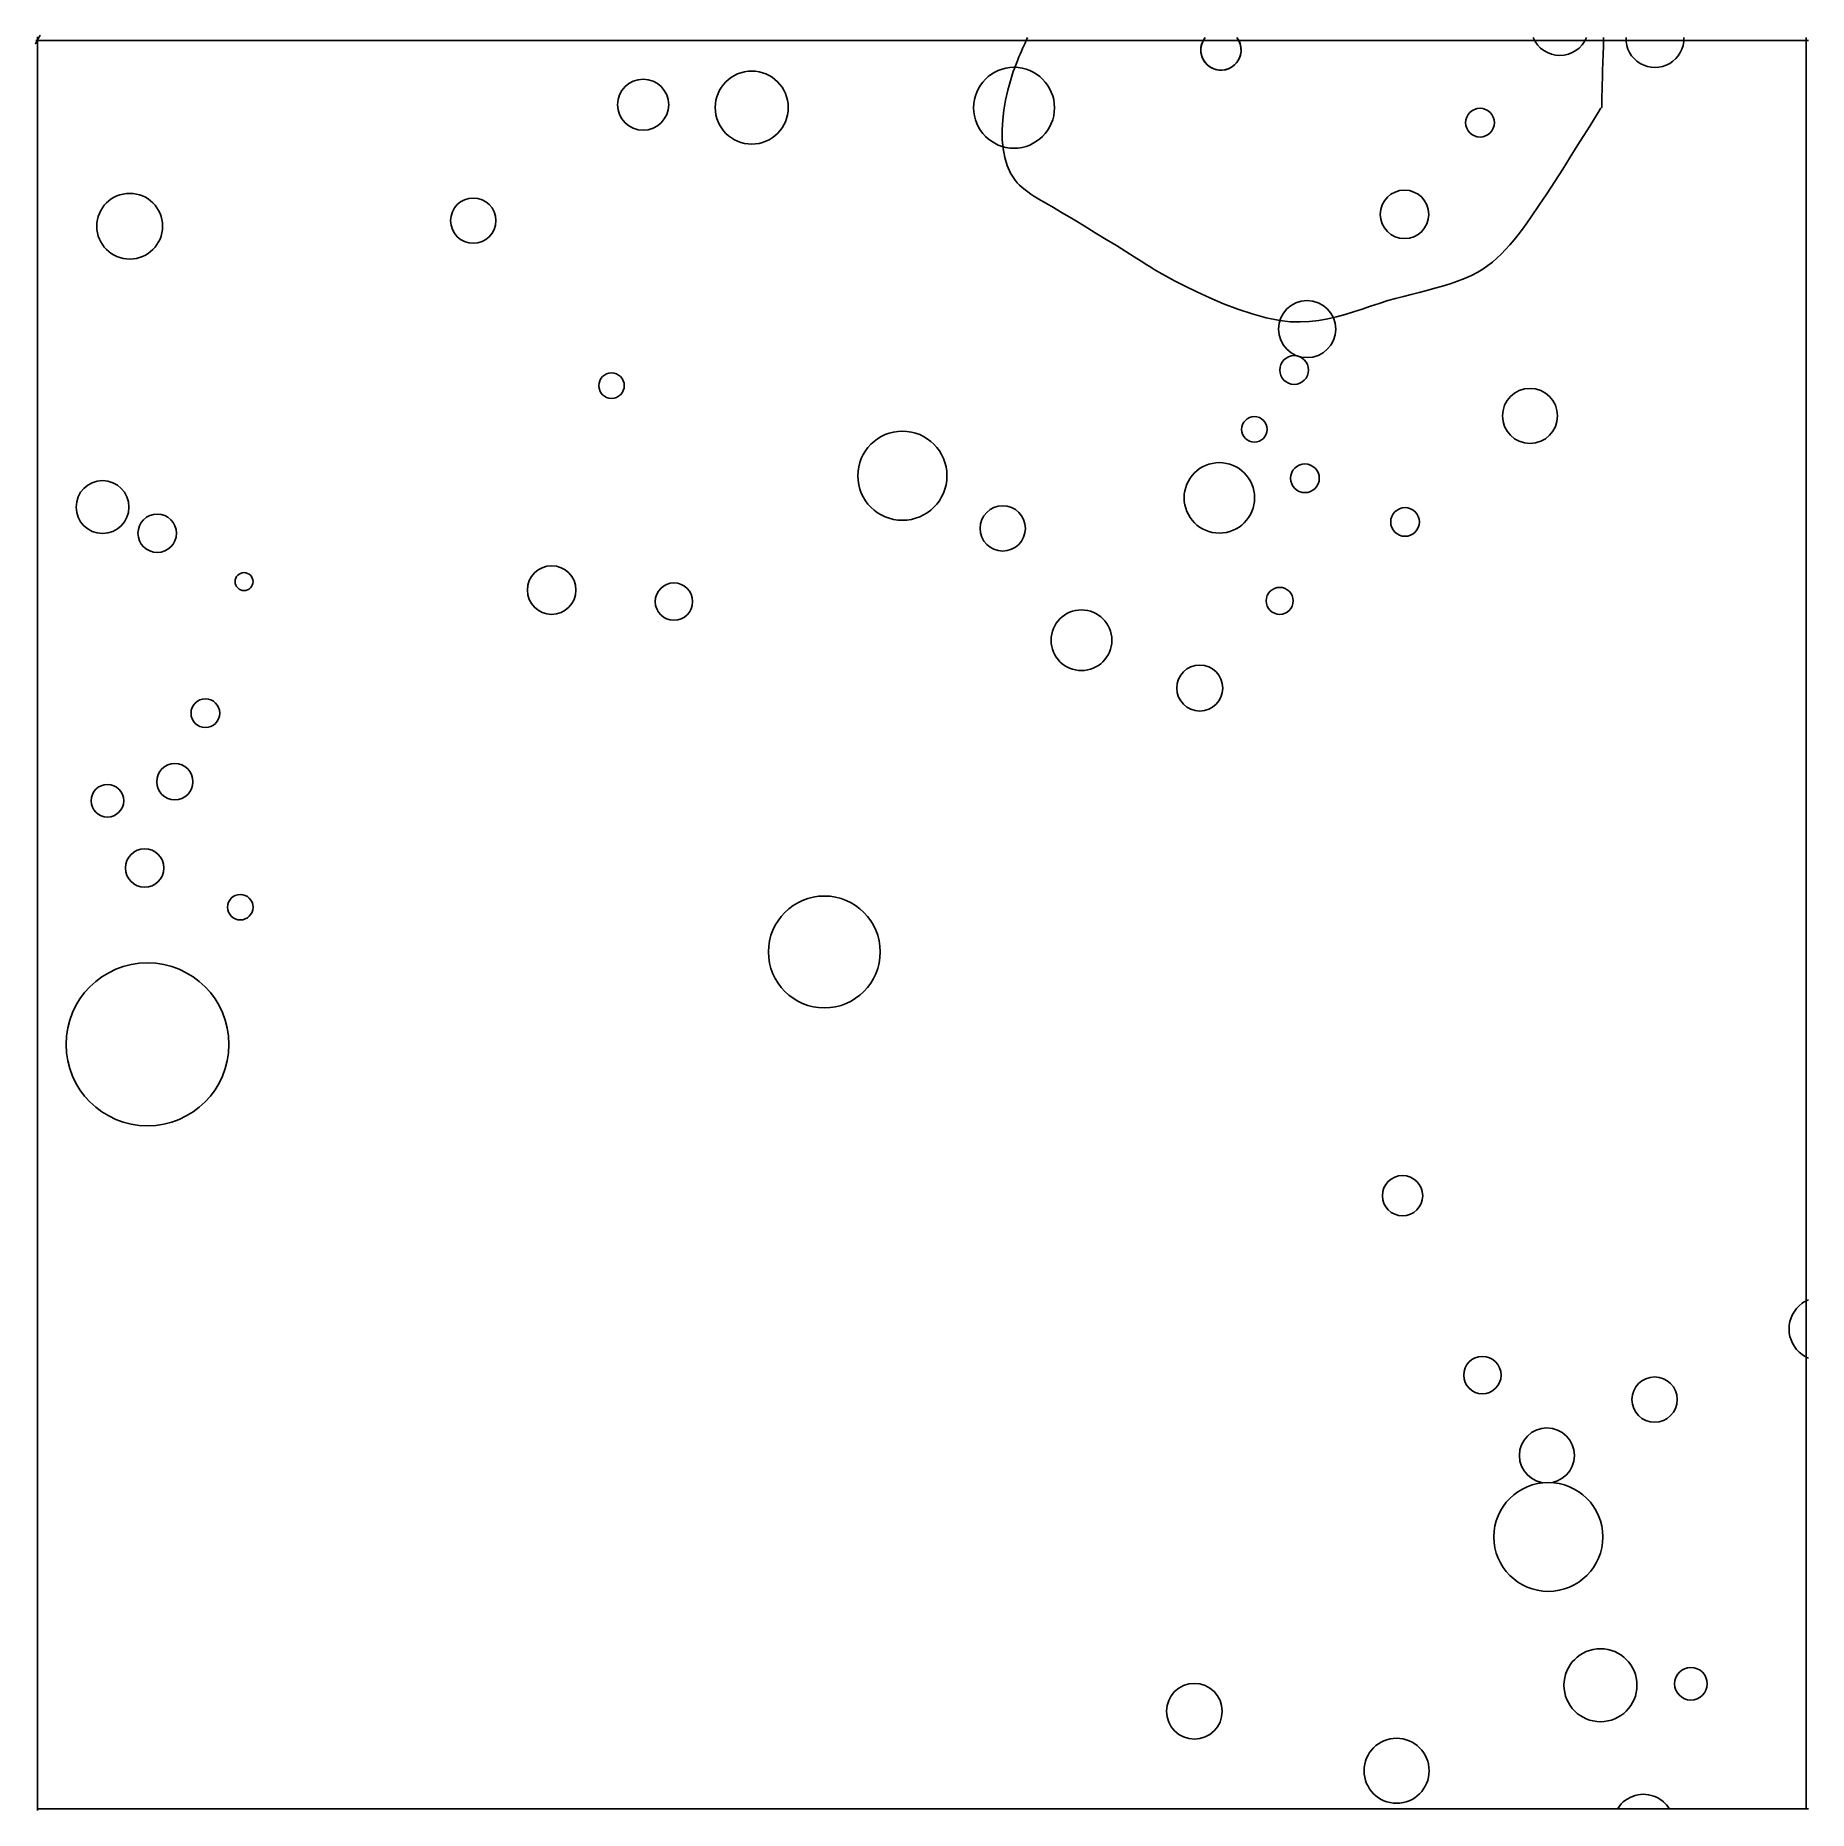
# Model space of a CAD drawing. Extents: x 10.039 to 11.025, y 2.548 to 3.536.
import ezdxf

# ---------------------------------------------------------------- set-up
doc = ezdxf.new("R2010")
doc.units = 0
for name, color, linetype in [('LAYER1', 7, 'CONTINUOUS'), ('LAYER10', 1, 'CONTINUOUS'), ('LAYER12', 5, 'CONTINUOUS')]:
    doc.layers.add(name, color=color, linetype=linetype)

msp = doc.modelspace()

# ---------------------------------------------------------------- linework, layer by layer
at = {"layer": 'LAYER1', "color": 7, "linetype": 'CONTINUOUS'}
for points in [[(10.0398, 3.5333), (10.0398, 3.5335), (10.0399, 3.5336), (10.04, 3.5337), (10.04, 3.5338), (10.0401, 3.5339), (10.0402, 3.534), (10.0402, 3.5342), (10.0403, 3.5343), (10.0403, 3.5344), (10.0404, 3.5345), (10.0404, 3.5345), (10.0405, 3.5346), (10.0406, 3.5348), (10.0407, 3.535), (10.0407, 3.5351), (10.0408, 3.5352), (10.0408, 3.5352), (10.0408, 3.5352), (10.0408, 3.5351), (10.0407, 3.5351), (10.0407, 3.535), (10.0406, 3.5349), (10.0405, 3.5348), (10.0405, 3.5346)], [(10.0405, 3.5346), (10.0405, 3.5347), (10.0405, 3.5347), (10.0406, 3.5348), (10.0406, 3.5348), (10.0406, 3.5348), (10.0406, 3.5349), (10.0406, 3.5349), (10.0407, 3.535), (10.0407, 3.535), (10.0407, 3.535), (10.0407, 3.5351), (10.0408, 3.5351), (10.0409, 3.5354), (10.041, 3.5356), (10.0411, 3.5357), (10.0411, 3.5358), (10.0411, 3.5358), (10.0411, 3.5358), (10.0411, 3.5357), (10.041, 3.5356), (10.041, 3.5355), (10.0409, 3.5354), (10.0408, 3.5353), (10.0408, 3.5351)], [(10.0386, 3.5312), (10.0386, 3.5312), (10.0386, 3.5313), (10.0387, 3.5313), (10.0387, 3.5314), (10.0387, 3.5314), (10.0387, 3.5315), (10.0387, 3.5315), (10.0388, 3.5315), (10.0388, 3.5316), (10.0388, 3.5316), (10.0388, 3.5316), (10.0388, 3.5317), (10.039, 3.5319), (10.0391, 3.5321), (10.0392, 3.5323), (10.0392, 3.5323), (10.0392, 3.5324), (10.0392, 3.5323), (10.0392, 3.5323), (10.0391, 3.5322), (10.0391, 3.5321), (10.039, 3.532), (10.0389, 3.5318), (10.0388, 3.5317)], [(10.0386, 3.5312), (10.0386, 3.5312), (10.0386, 3.5312), (10.0386, 3.5312), (10.0386, 3.5312), (10.0386, 3.5312), (10.0386, 3.5312), (10.0386, 3.5312), (10.0386, 3.5312), (10.0386, 3.5312), (10.0386, 3.5312), (10.0386, 3.5312), (10.0386, 3.5312), (10.0386, 3.5312), (10.0386, 3.5312), (10.0386, 3.5312), (10.0386, 3.5312), (10.0386, 3.5312), (10.0386, 3.5312), (10.0386, 3.5312), (10.0386, 3.5312), (10.0386, 3.5312), (10.0386, 3.5312), (10.0386, 3.5312), (10.0386, 3.5312)], [(10.0386, 3.5312), (10.0386, 3.5312), (10.0386, 3.5312), (10.0386, 3.5312), (10.0386, 3.5312), (10.0386, 3.5312), (10.0386, 3.5312), (10.0386, 3.5312), (10.0386, 3.5312), (10.0386, 3.5312), (10.0386, 3.5312), (10.0386, 3.5312), (10.0386, 3.5312), (10.0386, 3.5312), (10.0386, 3.5312), (10.0386, 3.5312), (10.0386, 3.5312), (10.0386, 3.5312), (10.0386, 3.5312), (10.0386, 3.5312), (10.0386, 3.5312), (10.0386, 3.5312), (10.0386, 3.5312), (10.0386, 3.5312), (10.0386, 3.5312)], [(10.0388, 3.5317), (10.0389, 3.5318), (10.039, 3.532), (10.0391, 3.5322), (10.0392, 3.5323), (10.0393, 3.5325), (10.0394, 3.5326), (10.0394, 3.5327), (10.0395, 3.5329), (10.0396, 3.533), (10.0396, 3.5331), (10.0397, 3.5332), (10.0398, 3.5333), (10.0399, 3.5335), (10.04, 3.5337), (10.04, 3.5338), (10.04, 3.5339), (10.0401, 3.5339), (10.0401, 3.5339), (10.04, 3.5338), (10.04, 3.5337), (10.0399, 3.5337), (10.0399, 3.5336), (10.0398, 3.5335), (10.0398, 3.5333)], [(10.0398, 3.5333), (10.0398, 3.5333), (10.0398, 3.5333), (10.0398, 3.5333), (10.0398, 3.5333), (10.0398, 3.5333), (10.0398, 3.5333), (10.0398, 3.5333), (10.0398, 3.5333), (10.0398, 3.5333), (10.0398, 3.5333), (10.0398, 3.5333), (10.0398, 3.5333), (10.0398, 3.5333), (10.0398, 3.5333), (10.0398, 3.5333), (10.0398, 3.5333), (10.0398, 3.5333), (10.0398, 3.5333), (10.0398, 3.5333), (10.0398, 3.5333), (10.0398, 3.5333), (10.0398, 3.5333), (10.0398, 3.5333), (10.0398, 3.5333)], [(10.0398, 3.5333), (10.0398, 3.5333), (10.0398, 3.5333), (10.0398, 3.5333), (10.0398, 3.5333), (10.0398, 3.5333), (10.0398, 3.5333), (10.0398, 3.5333), (10.0398, 3.5333), (10.0398, 3.5333), (10.0398, 3.5333), (10.0398, 3.5333), (10.0398, 3.5333), (10.0398, 3.5333), (10.0398, 3.5333), (10.0398, 3.5333), (10.0398, 3.5333), (10.0398, 3.5333), (10.0398, 3.5333), (10.0398, 3.5333), (10.0398, 3.5333), (10.0398, 3.5333), (10.0398, 3.5333), (10.0398, 3.5333), (10.0398, 3.5333)], [(10.0405, 3.5346), (10.0405, 3.5346), (10.0405, 3.5346), (10.0405, 3.5346), (10.0405, 3.5346), (10.0405, 3.5346), (10.0405, 3.5346), (10.0405, 3.5346), (10.0405, 3.5346), (10.0405, 3.5346), (10.0405, 3.5346), (10.0405, 3.5346), (10.0405, 3.5346), (10.0405, 3.5346), (10.0405, 3.5346), (10.0405, 3.5346), (10.0405, 3.5346), (10.0405, 3.5346), (10.0405, 3.5346), (10.0405, 3.5346), (10.0405, 3.5346), (10.0405, 3.5346), (10.0405, 3.5346), (10.0405, 3.5346), (10.0405, 3.5346)], [(10.0405, 3.5346), (10.0405, 3.5346), (10.0405, 3.5346), (10.0405, 3.5346), (10.0405, 3.5346), (10.0405, 3.5346), (10.0405, 3.5346), (10.0405, 3.5346), (10.0405, 3.5346), (10.0405, 3.5346), (10.0405, 3.5346), (10.0405, 3.5346), (10.0405, 3.5346), (10.0405, 3.5346), (10.0405, 3.5346), (10.0405, 3.5346), (10.0405, 3.5346), (10.0405, 3.5346), (10.0405, 3.5346), (10.0405, 3.5346), (10.0405, 3.5346), (10.0405, 3.5346), (10.0405, 3.5346), (10.0405, 3.5346), (10.0405, 3.5346)]]:
    msp.add_lwpolyline(points, dxfattribs=at)
for centre, radius in [((10.437, 3.4957), 0.0203), ((10.5829, 3.4956), 0.0225), ((10.3766, 3.4973), 0.0142), ((10.8421, 3.4873), 0.008), ((10.091, 3.4297), 0.0183), ((10.8001, 3.4363), 0.0135), ((10.2821, 3.4328), 0.0126), ((10.7459, 3.3725), 0.0159), ((10.7387, 3.3497), 0.008), ((10.359, 3.341), 0.0071), ((10.8699, 3.3242), 0.0153), ((10.7166, 3.3167), 0.0071), ((10.5208, 3.2909), 0.0248), ((10.6971, 3.2786), 0.0196), ((10.0759, 3.2735), 0.0147), ((10.7447, 3.2895), 0.008), ((10.1063, 3.2589), 0.0107), ((10.5766, 3.2616), 0.0126), ((10.8004, 3.2652), 0.008), ((10.3257, 3.2273), 0.0135), ((10.1546, 3.232), 0.005), ((10.3937, 3.2209), 0.0104), ((10.7307, 3.2213), 0.0075), ((10.6204, 3.1994), 0.0169), ((10.6862, 3.1728), 0.0128), ((10.1331, 3.1588), 0.008), ((10.1161, 3.1207), 0.0101), ((10.0786, 3.1101), 0.0091), ((10.0993, 3.0727), 0.0107), ((10.1525, 3.0509), 0.0071), ((10.4774, 3.026), 0.0311), ((10.1009, 2.9746), 0.0453), ((10.799, 2.8904), 0.0112), ((10.8434, 2.7906), 0.0104), ((10.9392, 2.777), 0.0126), ((10.8793, 2.7459), 0.0153), ((10.8801, 2.7006), 0.0303), ((10.9091, 2.6181), 0.0203), ((10.9594, 2.6189), 0.0091), ((10.6832, 2.6036), 0.0155), ((10.7957, 2.5705), 0.0181)]:
    msp.add_circle(centre, radius, dxfattribs=at)
for centre, radius, start, end in [((10.698, 3.5277), 0.0112, 141.6789, 38.3251), ((10.698, 3.5277), 0.0112, 141.6789, -115.6577), ((10.698, 3.5277), 0.0112, -115.6566, 38.327), ((10.8865, 3.5408), 0.0161, -157.4519, -22.5502), ((10.9394, 3.5341), 0.0161, 178.1805, 1.8195), ((11.0316, 2.8163), 0.0176, 126.0214, -126.0107), ((11.0316, 2.8163), 0.0176, 112.7171, 126.0196), ((11.0316, 2.8163), 0.0176, -126.0123, -112.7104), ((10.933, 2.5405), 0.0169, 64.389, 147.5132), ((10.933, 2.5405), 0.0169, 32.4708, 64.3881)]:
    msp.add_arc(centre, radius, start, end, dxfattribs=at)
at = {"layer": 'LAYER10', "color": 1, "linetype": 'CONTINUOUS'}
for points in [[(10.9108, 3.5346), (10.9107, 3.5299), (10.9105, 3.5253), (10.9104, 3.5208), (10.9103, 3.5164), (10.9102, 3.5123), (10.9101, 3.5086), (10.91, 3.5052), (10.9099, 3.5022), (10.9098, 3.4997), (10.9098, 3.4978), (10.9098, 3.4965), (10.9098, 3.4959), (10.9098, 3.4959), (10.9098, 3.4959), (10.9099, 3.4959), (10.9099, 3.4959), (10.9099, 3.4959), (10.9099, 3.4959), (10.9099, 3.4959), (10.9099, 3.4959), (10.9099, 3.4959), (10.9099, 3.4959), (10.9099, 3.4959), (10.9098, 3.4959), (10.9092, 3.4951), (10.9078, 3.493), (10.9057, 3.4897), (10.9031, 3.4854), (10.8999, 3.4802), (10.8962, 3.4744), (10.8923, 3.4681), (10.8881, 3.4614), (10.8837, 3.4546), (10.8793, 3.4478), (10.8749, 3.4412), (10.8706, 3.4349), (10.8681, 3.4314), (10.8657, 3.4281), (10.8634, 3.425), (10.861, 3.4221), (10.8587, 3.4193), (10.8563, 3.4167), (10.8539, 3.4142), (10.8515, 3.4119), (10.849, 3.4098), (10.8464, 3.4078), (10.8437, 3.4059), (10.8409, 3.4042), (10.8373, 3.4023), (10.8335, 3.4006), (10.8295, 3.3991), (10.8254, 3.3977), (10.8212, 3.3964), (10.8169, 3.3952), (10.8126, 3.394), (10.8082, 3.3929), (10.8038, 3.3918), (10.7995, 3.3907), (10.7951, 3.3895), (10.7909, 3.3883), (10.786, 3.3868), (10.7812, 3.3852), (10.7765, 3.3836), (10.7717, 3.3821), (10.767, 3.3806), (10.7622, 3.3793), (10.7574, 3.3781), (10.7524, 3.3773), (10.7473, 3.3767), (10.742, 3.3765), (10.7364, 3.3766), (10.7307, 3.3773), (10.7231, 3.3788), (10.7153, 3.3809), (10.7073, 3.3836), (10.6994, 3.3866), (10.6918, 3.3899), (10.6846, 3.3932), (10.678, 3.3964), (10.6722, 3.3994), (10.6672, 3.4021), (10.6634, 3.4042), (10.6609, 3.4057), (10.6598, 3.4063), (10.6598, 3.4063), (10.6598, 3.4063), (10.6597, 3.4063), (10.6597, 3.4063), (10.6597, 3.4063), (10.6597, 3.4063), (10.6598, 3.4063), (10.6598, 3.4063), (10.6598, 3.4063), (10.6598, 3.4063), (10.6598, 3.4063), (10.6598, 3.4063), (10.6598, 3.4063), (10.6598, 3.4063), (10.6598, 3.4063), (10.6598, 3.4063), (10.6598, 3.4063), (10.6598, 3.4063), (10.6598, 3.4063), (10.6598, 3.4063), (10.6598, 3.4063), (10.6598, 3.4063), (10.6598, 3.4063), (10.6598, 3.4063), (10.6598, 3.4063), (10.6598, 3.4063), (10.6598, 3.4063), (10.6598, 3.4063), (10.6598, 3.4063), (10.6598, 3.4063), (10.6598, 3.4063), (10.6598, 3.4063), (10.6598, 3.4063), (10.6598, 3.4063), (10.6598, 3.4063), (10.6598, 3.4063), (10.6589, 3.4069), (10.6568, 3.4082), (10.6537, 3.4102), (10.6497, 3.4127), (10.6451, 3.4156), (10.6398, 3.4189), (10.6341, 3.4224), (10.6281, 3.4261), (10.6219, 3.4299), (10.6157, 3.4336), (10.6097, 3.4372), (10.6039, 3.4406), (10.6018, 3.4418), (10.5997, 3.443), (10.5977, 3.4442), (10.5958, 3.4453), (10.594, 3.4465), (10.5922, 3.4476), (10.5905, 3.4488), (10.589, 3.45), (10.5875, 3.4513), (10.586, 3.4526), (10.5847, 3.4539), (10.5835, 3.4554), (10.581, 3.4592), (10.5791, 3.4634), (10.5777, 3.468), (10.5768, 3.4729), (10.5763, 3.478), (10.5763, 3.4834), (10.5766, 3.4888), (10.5773, 3.4943), (10.5782, 3.4998), (10.5795, 3.5053), (10.5809, 3.5106), (10.5825, 3.5157), (10.5831, 3.5174), (10.5837, 3.519), (10.5844, 3.5207), (10.585, 3.5223), (10.5856, 3.5239), (10.5863, 3.5254), (10.587, 3.527), (10.5876, 3.5285), (10.5883, 3.5301), (10.589, 3.5316), (10.5897, 3.5331), (10.5904, 3.5346)], [(10.5904, 3.5346), (10.5904, 3.5346), (10.5904, 3.5346), (10.5904, 3.5346), (10.5904, 3.5346), (10.5904, 3.5346), (10.5904, 3.5346), (10.5904, 3.5346), (10.5904, 3.5346), (10.5904, 3.5346), (10.5904, 3.5346), (10.5904, 3.5346), (10.5904, 3.5346), (10.5904, 3.5346), (10.5904, 3.5346), (10.5904, 3.5346), (10.5904, 3.5346), (10.5904, 3.5346), (10.5904, 3.5346), (10.5904, 3.5346), (10.5904, 3.5346), (10.5904, 3.5346), (10.5904, 3.5346), (10.5904, 3.5346), (10.5904, 3.5346)], [(10.5904, 3.5346), (10.5904, 3.5346), (10.5904, 3.5346), (10.5904, 3.5346), (10.5904, 3.5346), (10.5904, 3.5346), (10.5904, 3.5346), (10.5904, 3.5346), (10.5904, 3.5346), (10.5904, 3.5346), (10.5904, 3.5346), (10.5904, 3.5346), (10.5904, 3.5346), (10.5904, 3.5346), (10.5904, 3.5346), (10.5904, 3.5346), (10.5904, 3.5346), (10.5904, 3.5346), (10.5904, 3.5346), (10.5904, 3.5346), (10.5904, 3.5346), (10.5904, 3.5346), (10.5904, 3.5346), (10.5904, 3.5346), (10.5904, 3.5346)], [(10.5904, 3.5346), (10.5904, 3.5346), (10.5904, 3.5346), (10.5904, 3.5346), (10.5904, 3.5346), (10.5904, 3.5346), (10.5904, 3.5346), (10.5904, 3.5346), (10.5904, 3.5346), (10.5904, 3.5346), (10.5904, 3.5346), (10.5904, 3.5346), (10.5904, 3.5346), (10.5904, 3.5346), (10.5904, 3.5346), (10.5904, 3.5346), (10.5904, 3.5346), (10.5904, 3.5346), (10.5904, 3.5346), (10.5904, 3.5346), (10.5904, 3.5346), (10.5904, 3.5346), (10.5904, 3.5346), (10.5904, 3.5346), (10.5904, 3.5346)], [(10.5904, 3.5346), (10.5904, 3.5346), (10.5904, 3.5346), (10.5904, 3.5346), (10.5904, 3.5346), (10.5904, 3.5346), (10.5904, 3.5346), (10.5904, 3.5346), (10.5904, 3.5346), (10.5904, 3.5346), (10.5904, 3.5346), (10.5904, 3.5346), (10.5904, 3.5346), (10.5904, 3.5346), (10.5904, 3.5346), (10.5904, 3.5346), (10.5904, 3.5346), (10.5904, 3.5346), (10.5904, 3.5346), (10.5904, 3.5346), (10.5904, 3.5346), (10.5904, 3.5346), (10.5904, 3.5346), (10.5904, 3.5346), (10.5904, 3.5346)], [(10.9108, 3.5346), (10.9108, 3.5346), (10.9108, 3.5346), (10.9108, 3.5346), (10.9108, 3.5346), (10.9108, 3.5346), (10.9108, 3.5346), (10.9108, 3.5346), (10.9108, 3.5346), (10.9108, 3.5346), (10.9108, 3.5346), (10.9108, 3.5346), (10.9108, 3.5346), (10.9108, 3.5346), (10.9108, 3.5346), (10.9108, 3.5346), (10.9108, 3.5346), (10.9108, 3.5346), (10.9108, 3.5346), (10.9108, 3.5346), (10.9108, 3.5346), (10.9108, 3.5346), (10.9108, 3.5346), (10.9108, 3.5346), (10.9108, 3.5346)], [(10.9108, 3.5346), (10.9108, 3.5346), (10.9108, 3.5346), (10.9108, 3.5346), (10.9108, 3.5346), (10.9108, 3.5346), (10.9108, 3.5346), (10.9108, 3.5346), (10.9108, 3.5346), (10.9108, 3.5346), (10.9108, 3.5346), (10.9108, 3.5346), (10.9108, 3.5346), (10.9108, 3.5346), (10.9108, 3.5346), (10.9108, 3.5346), (10.9108, 3.5346), (10.9108, 3.5346), (10.9108, 3.5346), (10.9108, 3.5346), (10.9108, 3.5346), (10.9108, 3.5346), (10.9108, 3.5346), (10.9108, 3.5346), (10.9108, 3.5346)], [(10.9108, 3.5346), (10.9108, 3.5346), (10.9108, 3.5346), (10.9108, 3.5346), (10.9108, 3.5346), (10.9108, 3.5346), (10.9108, 3.5346), (10.9108, 3.5346), (10.9108, 3.5346), (10.9108, 3.5346), (10.9108, 3.5346), (10.9108, 3.5346), (10.9108, 3.5346), (10.9108, 3.5346), (10.9108, 3.5346), (10.9108, 3.5346), (10.9108, 3.5346), (10.9108, 3.5346), (10.9108, 3.5346), (10.9108, 3.5346), (10.9108, 3.5346), (10.9108, 3.5346), (10.9108, 3.5346), (10.9108, 3.5346), (10.9108, 3.5346)], [(10.9108, 3.5346), (10.9108, 3.5346), (10.9108, 3.5346), (10.9108, 3.5346), (10.9108, 3.5346), (10.9108, 3.5346), (10.9108, 3.5346), (10.9108, 3.5346), (10.9108, 3.5346), (10.9108, 3.5346), (10.9108, 3.5346), (10.9108, 3.5346), (10.9108, 3.5346), (10.9108, 3.5346), (10.9108, 3.5346), (10.9108, 3.5346), (10.9108, 3.5346), (10.9108, 3.5346), (10.9108, 3.5346), (10.9108, 3.5346), (10.9108, 3.5346), (10.9108, 3.5346), (10.9108, 3.5346), (10.9108, 3.5346), (10.9108, 3.5346)]]:
    msp.add_lwpolyline(points, dxfattribs=at)
at = {"layer": 'LAYER12', "color": 5, "linetype": 'CONTINUOUS'}
for points in [[(10.0398, 3.5351), (10.0398, 3.5346)], [(10.0398, 3.5346), (10.0398, 3.5351)], [(10.0398, 3.5331), (10.0388, 3.5331)], [(10.0398, 3.5346), (10.0398, 3.5312)], [(10.0428, 3.5331), (10.0398, 3.5331)], [(10.0398, 3.5312), (10.0398, 2.5523)], [(11.0213, 3.5331), (10.0428, 3.5331)], [(11.0248, 3.5331), (11.0213, 3.5331)], [(11.0235, 2.5496), (11.0235, 3.5346)], [(11.0235, 3.5346), (11.0235, 3.5346)], [(11.0235, 3.5346), (11.0235, 3.5346)], [(10.0398, 2.5523), (10.0398, 2.5496)], [(10.0398, 2.5496), (10.0398, 2.5484)], [(10.0398, 2.5484), (10.0398, 2.5496)], [(10.0398, 2.5496), (10.0398, 2.5496)], [(10.0398, 2.5494), (10.0428, 2.5494)], [(10.0428, 2.5494), (11.0213, 2.5494)], [(11.0213, 2.5494), (11.0248, 2.5494)]]:
    msp.add_lwpolyline(points, dxfattribs=at)

doc.saveas('drawing.dxf')
